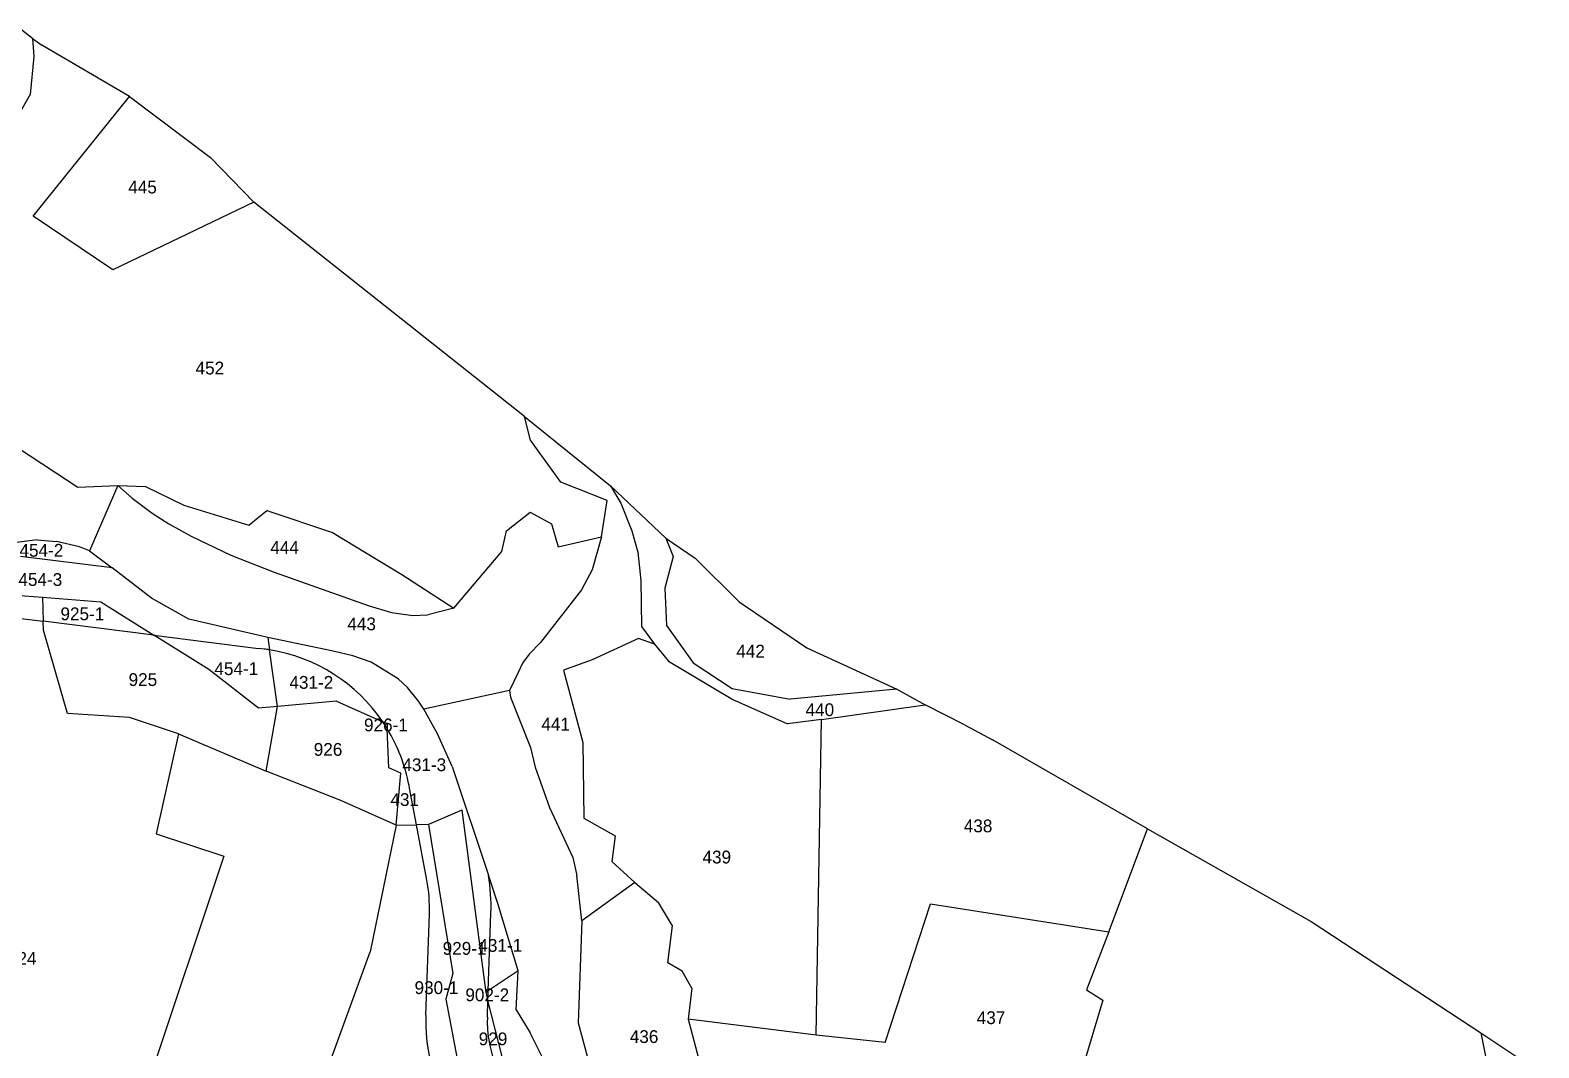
# Model space of a CAD drawing. Header units: metres. Extents: x 215864 to 218449, y 2702083 to 2704249.
# Drawn here: x 216796.7 to 217091.3, y 2703846.9 to 2704045.6 of the extents above; entities that cross this region are included whole.
import ezdxf
from ezdxf.enums import TextEntityAlignment as Align

# ---------------------------------------------------------------- set-up
doc = ezdxf.new("R2010")
doc.units = ezdxf.units.M

msp = doc.modelspace()

# ---------------------------------------------------------------- linework, layer by layer
at = {"layer": 'LIN'}
for p, q in [((216797.18, 2704044), (216795.14, 2704045.61)), ((216797.18, 2704044), (216797.48, 2704040.47)), ((216797.18, 2704044), (216799.02, 2704042.66)), ((216816.13, 2704032.68), (216799.02, 2704042.66)), ((216797.48, 2704040.47), (216796.78, 2704033.06)), ((216796.78, 2704033.06), (216787.06, 2704016.26)), ((216797.33, 2704009.27), (216816.13, 2704032.68)), ((216816.13, 2704032.68), (216831.94, 2704020.74)), ((216840.39, 2704012.04), (216831.94, 2704020.74)), ((216840.39, 2704012.04), (216812.9, 2703998.85)), ((216893.26, 2703970.22), (216840.39, 2704012.04)), ((216812.9, 2703998.85), (216797.33, 2704009.27)), ((216894.42, 2703965.54), (216893.26, 2703970.22)), ((216893.26, 2703970.22), (216910.07, 2703956.68)), ((216794.47, 2703964), (216806.04, 2703956.4)), ((216900.36, 2703957.4), (216894.42, 2703965.54)), ((216806.04, 2703956.4), (216813.87, 2703956.7)), ((216813.87, 2703956.7), (216808.35, 2703943.98)), ((216813.87, 2703956.7), (216819.26, 2703956.5)), ((216813.87, 2703956.7), (216816.66, 2703954.23)), ((216819.26, 2703956.5), (216826.76, 2703952.88)), ((216909.39, 2703953.77), (216900.36, 2703957.4)), ((216920.84, 2703946.45), (216910.07, 2703956.68)), ((216910.07, 2703956.68), (216912.09, 2703953.28)), ((216816.66, 2703954.23), (216820.57, 2703951.29)), ((216826.76, 2703952.88), (216839.42, 2703948.97)), ((216908.31, 2703946.71), (216909.39, 2703953.77)), ((216912.09, 2703953.28), (216914.23, 2703947.84)), ((216820.57, 2703951.29), (216823.84, 2703949.22)), ((216839.42, 2703948.97), (216842.94, 2703951.85)), ((216842.94, 2703951.85), (216855.79, 2703947.52)), ((216889.74, 2703947.84), (216894.4, 2703951.51)), ((216894.4, 2703951.51), (216898.52, 2703949.23)), ((216823.84, 2703949.22), (216828.16, 2703946.81)), ((216828.16, 2703946.81), (216835.94, 2703943.1)), ((216855.79, 2703947.52), (216869.29, 2703939.37)), ((216888.86, 2703943.82), (216889.74, 2703947.84)), ((216898.52, 2703949.23), (216899.85, 2703944.75)), ((216899.85, 2703944.75), (216908.31, 2703946.71)), ((216908.31, 2703946.71), (216906.45, 2703940.23)), ((216914.23, 2703947.84), (216915.4, 2703943.71)), ((216920.84, 2703946.45), (216926.62, 2703942.54)), ((216920.84, 2703946.45), (216922.3, 2703942.88)), ((216798.12, 2703946.12), (216792.57, 2703945.41)), ((216798.12, 2703946.12), (216801.86, 2703945.79)), ((216806.35, 2703944.73), (216801.86, 2703945.79)), ((216808.35, 2703943.98), (216806.35, 2703944.73)), ((216808.35, 2703943.98), (216812.74, 2703940.62)), ((216879.47, 2703932.78), (216888.86, 2703943.82)), ((216915.4, 2703943.71), (216915.99, 2703938.15)), ((216812.74, 2703940.62), (216794.89, 2703942.87)), ((216820.42, 2703934.74), (216812.74, 2703940.62)), ((216835.94, 2703943.1), (216844.4, 2703939.83)), ((216922.3, 2703942.88), (216920.64, 2703936.65)), ((216926.62, 2703942.54), (216935.19, 2703933.99)), ((216844.4, 2703939.83), (216862.95, 2703933.24)), ((216869.29, 2703939.37), (216879.47, 2703932.78)), ((216906.45, 2703940.23), (216904.42, 2703936.35)), ((216915.99, 2703938.15), (216916.13, 2703929.18)), ((216786.08, 2703935.87), (216799.16, 2703934.89)), ((216799.16, 2703934.89), (216810.53, 2703934.04)), ((216799.16, 2703934.89), (216799.3, 2703930.22)), ((216827.75, 2703930.63), (216820.42, 2703934.74)), ((216904.42, 2703936.35), (216896.37, 2703926.06)), ((216920.64, 2703936.65), (216921, 2703929.37)), ((216810.53, 2703934.04), (216820.92, 2703927.5)), ((216862.95, 2703933.24), (216867.27, 2703931.93)), ((216867.27, 2703931.93), (216871.45, 2703931.33)), ((216879.47, 2703932.78), (216874.38, 2703931.49)), ((216935.19, 2703933.99), (216948.4, 2703925.03)), ((216793.39, 2703930.97), (216799.3, 2703930.22)), ((216799.36, 2703928.45), (216799.3, 2703930.22)), ((216820.92, 2703927.5), (216799.3, 2703930.22)), ((216843.13, 2703927.04), (216827.75, 2703930.63)), ((216871.45, 2703931.33), (216874.38, 2703931.49)), ((216916.13, 2703929.18), (216918.68, 2703925.73)), ((216921, 2703929.37), (216926.19, 2703922.13)), ((216804.07, 2703912.2), (216799.36, 2703928.45)), ((216831.61, 2703920.78), (216820.92, 2703927.5)), ((216820.92, 2703927.5), (216841.36, 2703924.93)), ((216855.89, 2703924.35), (216843.13, 2703927.04)), ((216843.13, 2703927.04), (216843.47, 2703924.64)), ((216896.37, 2703926.06), (216894.19, 2703923.82)), ((216915.56, 2703926.86), (216906.45, 2703922.72)), ((216918.68, 2703925.73), (216915.56, 2703926.86)), ((216918.68, 2703925.73), (216921.38, 2703922.43)), ((216842.43, 2703924.79), (216841.36, 2703924.93)), ((216845.07, 2703913.61), (216843.47, 2703924.64)), ((216859.74, 2703923.48), (216855.89, 2703924.35)), ((216863.35, 2703922.25), (216859.74, 2703923.48)), ((216894.19, 2703923.82), (216892.9, 2703922.04)), ((216948.4, 2703925.03), (216965.98, 2703916.95)), ((216841.34, 2703913.28), (216831.61, 2703920.78)), ((216868.57, 2703918.99), (216863.35, 2703922.25)), ((216892.01, 2703920.24), (216890.32, 2703916.72)), ((216892.9, 2703922.04), (216892.01, 2703920.24)), ((216906.45, 2703922.72), (216900.87, 2703920.66)), ((216900.87, 2703920.66), (216904.69, 2703906.53)), ((216921.38, 2703922.43), (216933.94, 2703914.93)), ((216926.19, 2703922.13), (216933.8, 2703917.06)), ((216870.41, 2703917.27), (216868.57, 2703918.99)), ((216872.58, 2703914.59), (216870.41, 2703917.27)), ((216933.8, 2703917.06), (216945.16, 2703915.01)), ((216965.98, 2703916.95), (216945.16, 2703915.01)), ((216965.98, 2703916.95), (216971.5, 2703913.9)), ((216856.57, 2703914.64), (216845.07, 2703913.61)), ((216856.57, 2703914.64), (216865.6, 2703910.6)), ((216873.61, 2703913.03), (216872.58, 2703914.59)), ((216890.32, 2703916.72), (216873.61, 2703913.03)), ((216890.32, 2703916.72), (216890.54, 2703915.37)), ((216890.54, 2703915.37), (216894.42, 2703905.58)), ((216933.94, 2703914.93), (216944.62, 2703910.21)), ((216951.25, 2703911.05), (216971.5, 2703913.9)), ((216979.31, 2703909.93), (216971.5, 2703913.9)), ((216816.17, 2703911.43), (216804.07, 2703912.2)), ((216825.7, 2703908.24), (216816.17, 2703911.43)), ((216845.07, 2703913.61), (216841.34, 2703913.28)), ((216842.8, 2703900.96), (216845.07, 2703913.61)), ((216876.27, 2703908.21), (216873.61, 2703913.03)), ((216951.25, 2703911.05), (216944.62, 2703910.21)), ((216950.24, 2703849.44), (216951.25, 2703911.05)), ((216825.7, 2703908.24), (216821.36, 2703888.7)), ((216825.7, 2703908.24), (216842.8, 2703900.96)), ((216866.44, 2703910.23), (216865.6, 2703910.6)), ((216866.44, 2703910.23), (216866.48, 2703909.23)), ((216866.8, 2703901.61), (216866.48, 2703909.23)), ((216879.13, 2703901.86), (216876.27, 2703908.21)), ((216979.31, 2703909.93), (216984.78, 2703907)), ((216894.42, 2703905.58), (216895.33, 2703901.74)), ((216904.69, 2703906.53), (216904.86, 2703891.81)), ((217014.94, 2703889.68), (216984.78, 2703907)), ((216857.44, 2703895.23), (216842.8, 2703900.96)), ((216869.11, 2703900.58), (216866.8, 2703901.61)), ((216868.23, 2703890.39), (216869.11, 2703900.58)), ((216879.13, 2703901.86), (216886.23, 2703880.66)), ((216895.33, 2703901.74), (216898.15, 2703893.88)), ((216870.84, 2703897.61), (216870.73, 2703898.15)), ((216872.18, 2703890.49), (216870.84, 2703897.61)), ((216868.23, 2703890.39), (216857.44, 2703895.23)), ((216881.03, 2703893.32), (216874.51, 2703890.55)), ((216881.03, 2703893.32), (216885.74, 2703857.75)), ((216898.15, 2703893.88), (216902.7, 2703884.08)), ((216868.23, 2703890.39), (216863.16, 2703865.68)), ((216868.23, 2703890.39), (216872.18, 2703890.49)), ((216874.51, 2703890.55), (216872.18, 2703890.49)), ((216874.21, 2703879.7), (216872.18, 2703890.49)), ((216874.51, 2703890.55), (216879.3, 2703861.43)), ((216904.86, 2703891.81), (216910.99, 2703888.33)), ((216821.36, 2703888.7), (216834.59, 2703884.35)), ((216910.99, 2703888.33), (216910.31, 2703883.29)), ((217007.34, 2703869.57), (217014.94, 2703889.68)), ((217014.94, 2703889.68), (217046.9, 2703871.58)), ((216834.59, 2703884.35), (216814.29, 2703823.68)), ((216902.7, 2703884.08), (216903.52, 2703880.59)), ((216914.84, 2703879.2), (216910.31, 2703883.29)), ((216888.09, 2703875.11), (216886.23, 2703880.66)), ((216904.46, 2703871.72), (216903.52, 2703880.59)), ((216914.84, 2703879.2), (216904.46, 2703871.72)), ((216914.84, 2703879.2), (216919.44, 2703875.32)), ((216874.02, 2703853.34), (216874.71, 2703873.12)), ((216886.19, 2703858.06), (216886.72, 2703873.26)), ((216892.04, 2703861.97), (216888.09, 2703875.11)), ((216922.14, 2703870.79), (216919.44, 2703875.32)), ((216963.7, 2703847.96), (216972.55, 2703875.07)), ((216972.55, 2703875.07), (217007.34, 2703869.57)), ((216904.46, 2703871.72), (216903.76, 2703851.82)), ((216921.24, 2703863.52), (216922.14, 2703870.79)), ((217046.9, 2703871.58), (217080.01, 2703849.86)), ((217007.34, 2703869.57), (217003.01, 2703858.29)), ((216841.82, 2703807.48), (216863.16, 2703865.68)), ((216879.3, 2703861.43), (216877.88, 2703856.45)), ((216892.04, 2703861.97), (216886.19, 2703858.06)), ((216891.66, 2703854.36), (216892.04, 2703861.97)), ((216924.05, 2703861.9), (216921.24, 2703863.52)), ((216925.95, 2703858.58), (216924.05, 2703861.9)), ((216885.74, 2703857.75), (216886.19, 2703858.06)), ((216886.13, 2703856.21), (216886.19, 2703858.06)), ((216925.95, 2703858.58), (216925.23, 2703852.51)), ((217003.01, 2703858.29), (217006.18, 2703856.23)), ((216877.88, 2703856.45), (216880.82, 2703841.04)), ((216885.74, 2703857.75), (216886.13, 2703856.21)), ((216886.02, 2703852.92), (216886.13, 2703856.21)), ((216888.95, 2703844.97), (216886.13, 2703856.21)), ((217006.18, 2703856.23), (217002.42, 2703843.63)), ((216891.66, 2703854.36), (216894.35, 2703849.87)), ((216950.24, 2703849.44), (216925.23, 2703852.51)), ((216925.23, 2703852.51), (216929.64, 2703835.91)), ((216901.97, 2703834.87), (216894.35, 2703849.87)), ((216903.76, 2703851.82), (216907.07, 2703839.47)), ((216963.7, 2703847.96), (216950.24, 2703849.44)), ((217080.01, 2703849.86), (217091.32, 2703842.33)), ((217080.01, 2703849.86), (217085.84, 2703821.21))]:
    msp.add_line(p, q, dxfattribs=at)
for centre, radius, start, end in [((216838.3, 2703892.05), 33, 80.9889, 82.8217), ((216838.3, 2703892.05), 33, 34.207, 80.9889), ((216838.3, 2703892.05), 33, 31.379, 34.207), ((216838.3, 2703892.05), 33, 10.6554, 31.379), ((216844.72, 2703874.15), 30, 358.0231, 10.6554), ((216849.74, 2703874.53), 37, 358.0231, 9.5268), ((216909, 2703852.13), 35, 178.0231, 207.6894), ((216909, 2703852.13), 23, 178.0231, 200.1039)]:
    msp.add_arc(centre, radius, start, end, dxfattribs=at)

# ---------------------------------------------------------------- texts
at = {"layer": 'PAR'}
for s, p in [('445', (216818.69, 2704014.97)), ('452', (216831.83, 2703979.65)), ('454-2', (216798.94, 2703944.07)), ('444', (216846.42, 2703944.62)), ('454-3', (216798.73, 2703938.37)), ('925-1', (216806.94, 2703931.67)), ('443', (216861.47, 2703929.7)), ('442', (216937.41, 2703924.4)), ('925', (216818.76, 2703918.83)), ('454-1', (216837, 2703920.95)), ('431-2', (216851.65, 2703918.29)), ('440', (216950.94, 2703912.95)), ('926-1', (216866.21, 2703909.98)), ('441', (216899.35, 2703910.13)), ('926', (216854.91, 2703905.2)), ('431-3', (216873.7, 2703902.21)), ('431', (216869.88, 2703895.41)), ('438', (216981.83, 2703890.27)), ('439', (216930.82, 2703884.19)), ('929-1', (216881.57, 2703866.36)), ('431-1', (216888.55, 2703866.94)), ('924', (216795.19, 2703864.4)), ('930-1', (216876.08, 2703858.69)), ('902-2', (216886, 2703857.29)), ('437', (216984.36, 2703852.83)), ('929', (216887.13, 2703848.69)), ('436', (216916.62, 2703849.14))]:
    msp.add_text(s, height=2.5, dxfattribs=at).set_placement(p, align=Align.MIDDLE)

doc.saveas('drawing.dxf')
